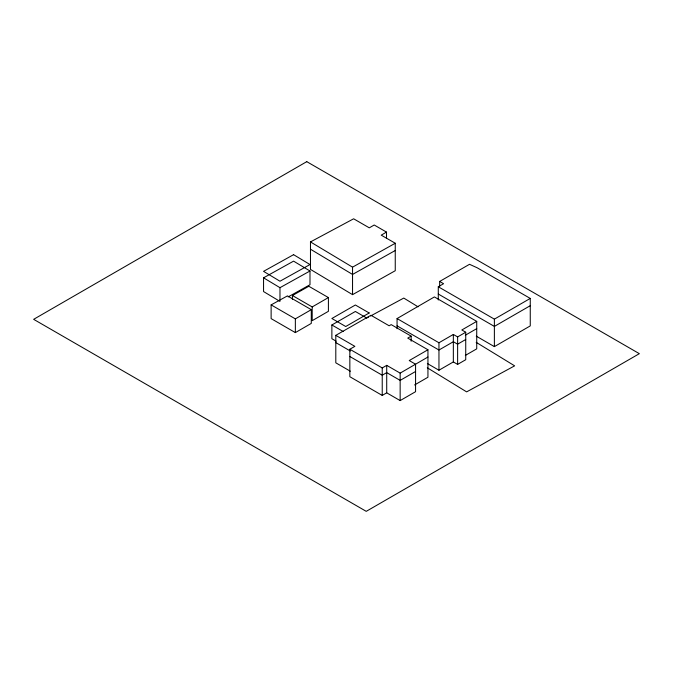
<?xml version="1.0" encoding="UTF-8"?>
<svg xmlns="http://www.w3.org/2000/svg" width="673" height="673" viewBox="0 0 673 673"><rect width="100%" height="100%" fill="white"/><g stroke="black" fill="none" stroke-linecap="round" stroke-linejoin="round"><path stroke-width="1.01" d="M397.062 328.744L397.062 318.565L434.388 296.928L476.728 321.374L476.728 348.85L465.329 355.428M386.512 232.101L381.229 235.146L395.253 243.247L395.253 270.723L352.543 294.648L310.472 269.41L310.472 241.927L353.636 218.792L369.3 227.836L374.213 225.001L386.512 232.101L386.512 238.2M312.196 306.93L328.407 297.575L328.407 311.313L312.196 320.668L312.196 306.93L292.435 295.523L292.435 299.451M271.126 304.886L295.354 318.867L311.288 309.664L311.288 323.402L295.354 332.605L271.126 318.623L271.126 304.886L287.43 295.893L311.288 309.664M438.283 299.99L438.283 286.757L443.566 283.703L439.646 281.449L439.646 286.53M414.585 384.956L427.944 377.242L427.944 349.767L409.234 360.56L415.569 364.219L415.569 391.694L400.157 400.595L386.714 392.83L382.23 395.421L349.842 376.72L349.842 349.245L354.864 346.351L335.802 335.347L335.802 362.823L350.33 371.21M411.153 341.228L411.153 336.138L407.745 338.107L427.944 349.767M349.842 349.245L382.23 367.946L386.714 365.355L400.157 373.12L400.157 400.595M397.062 318.565L438.956 342.759L453.341 334.447L457.623 336.921L465.733 332.235L465.733 359.71L457.623 364.396L453.341 361.931L438.956 370.234L427.372 363.538M476.728 321.374L461.821 329.98L465.733 332.235M465.329 335.221L476.728 328.643M400.157 373.12L427.944 357.035M438.283 286.757L494.377 319.145L530.257 298.425L530.257 325.909L494.377 346.62L476.282 336.172M465.733 339.503L457.623 344.189L453.341 341.724L438.956 350.027L397.062 325.833M415.569 371.488L400.157 380.388L386.714 372.623L382.23 375.214L349.842 356.513M530.257 305.702L494.377 326.413L438.283 294.025M336.206 341.219L331.873 338.712L331.873 324.975L355.369 311.473L366.592 317.95M439.646 281.449L469.518 264.304L477.165 267.778L530.257 298.425M335.802 335.347L370.941 315.267L389.162 325.791L391.19 324.613L411.153 336.138M292.435 295.523L308.831 286.269L328.407 297.575M310.472 241.927L352.543 267.164L395.253 243.247M395.253 250.516L352.543 274.441L310.472 249.203M279.976 301.428L263.555 291.56L263.555 277.823L293.579 261.141L309.992 271L309.992 284.746L288.162 296.877M263.555 277.823L279.976 287.682L309.992 271M366.844 317.993L368.695 317M370.537 316.007L403.775 298.072L418.076 306.821M331.873 324.975L343.137 331.478M335.802 342.616L350.33 351.003M476.19 342.338L514.635 365.843L466.625 391.871L427.288 367.778M494.377 319.145L494.377 346.62M457.623 336.921L457.623 364.396M453.341 334.447L453.341 361.931M438.956 342.759L438.956 370.234M386.714 365.355L386.714 392.83M382.23 367.946L382.23 395.421M352.543 267.164L352.543 294.648M295.354 318.867L295.354 332.605M279.976 287.682L279.976 300.444M306.762 161.655L33.65 319.33L366.238 511.345L639.35 353.67L306.762 161.655M369.183 312.979L345.737 326.514L331.873 318.506L355.369 305.004L369.183 312.979M293.579 254.672L263.555 271.354L279.976 281.221L309.992 264.539L293.579 254.672"/></g></svg>
